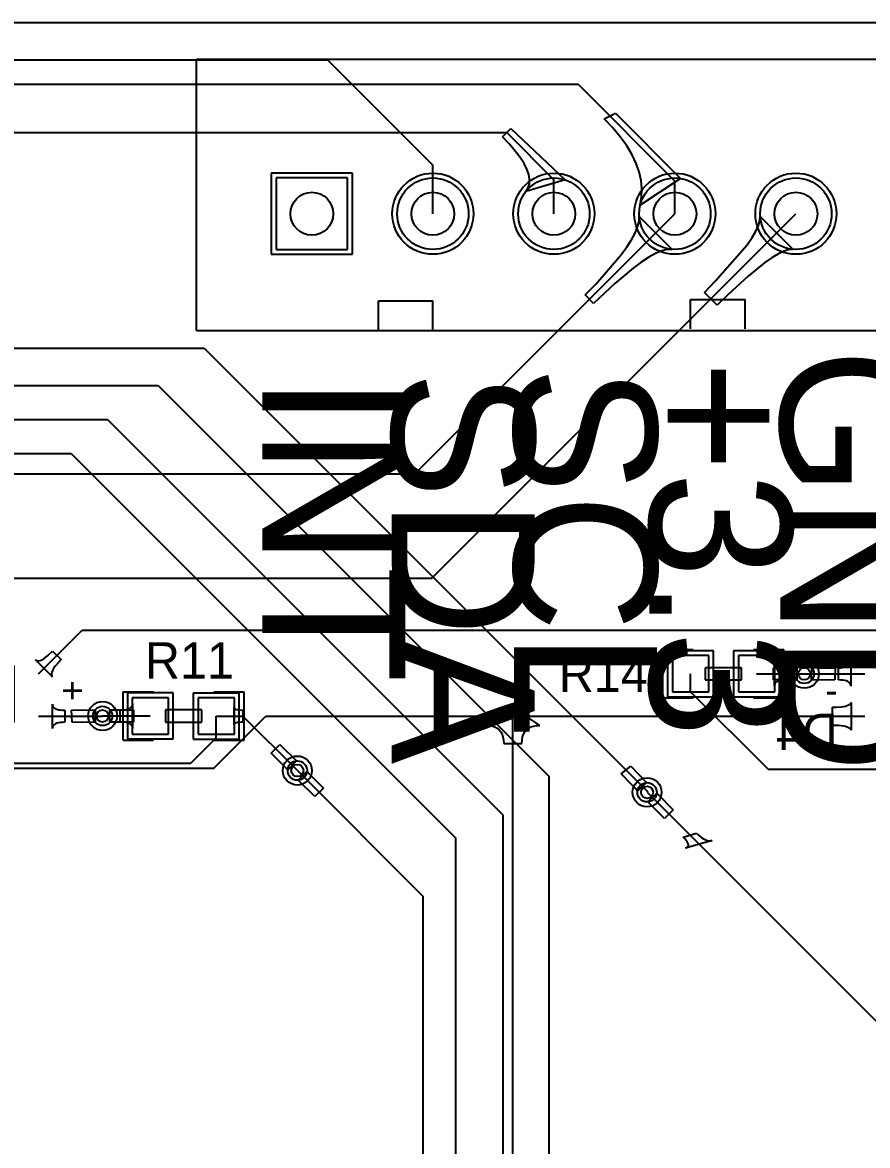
# Model space of a CAD drawing. Extents: x 44 to 130, y 28 to 128.
# Drawn here: x 98.92 to 116.66, y 104.74 to 128.31 of the extents above; entities that cross this region are included whole.
import ezdxf

# ---------------------------------------------------------------- set-up
doc = ezdxf.new("R2010")
doc.units = 0
doc.layers.get('0').update_dxf_attribs({"linetype": 'CONTINUOUS'})
for name, color, linetype in [('BOTTOMLAYER', 5, 'CONTINUOUS'), ('BOTTOMOVERLAY', 54, 'CONTINUOUS'), ('BOTTOMSOLDER', 6, 'CONTINUOUS'), ('KEEPOUTLAYER', 6, 'CONTINUOUS'), ('MULTILAYER', 9, 'CONTINUOUS'), ('TOPLAYER', 1, 'CONTINUOUS'), ('TOPOVERLAY', 2, 'CONTINUOUS'), ('TOPPASTE', 8, 'CONTINUOUS'), ('TOPSOLDER', 216, 'CONTINUOUS')]:
    doc.layers.add(name, color=color, linetype=linetype)

# ---------------------------------------------------------------- blocks, each defined once
blk = doc.blocks.new('LED_B_13')
at = {"layer": 'BOTTOMOVERLAY'}
for p, q in [((0.0254, 0.2794), (-0.5715, -0.3175)), ((0.0254, 0.2794), (0.6223, -0.3175)), ((-0.5715, -0.3175), (0.6223, -0.3175))]:
    blk.add_line(p, q, dxfattribs=at)
at = {"layer": 'BOTTOMOVERLAY', "text_generation_flag": 2}
for s, rotation, p in [('-', 90, (0.254, 1.651)), ('+', 180, (-0.127, -1.27))]:
    blk.add_text(s, height=0.5588, rotation=rotation, dxfattribs=at).set_placement(p)
blk = doc.blocks.new('LED_B_14')
at = {"layer": 'BOTTOMOVERLAY'}
for p, q in [((0.0254, 0.2794), (-0.5715, -0.3175)), ((0.0254, 0.2794), (0.6223, -0.3175)), ((-0.5715, -0.3175), (0.6223, -0.3175))]:
    blk.add_line(p, q, dxfattribs=at)
at = {"layer": 'BOTTOMOVERLAY', "text_generation_flag": 2}
for s, rotation, p in [('-', 90, (0.254, 1.651)), ('+', 180, (-0.127, -1.27))]:
    blk.add_text(s, height=0.5588, rotation=rotation, dxfattribs=at).set_placement(p)
blk = doc.blocks.new('XH_5P_2_54_27')
at = {"layer": 'BOTTOMLAYER'}
for p, q in [((-5.829998, 0.749999), (-5.829998, -0.749999)), ((-4.330001, 0.749999), (-5.829998, 0.749999)), ((-4.330001, -0.749999), (-4.330001, 0.749999)), ((-5.829998, -0.749999), (-4.330001, -0.749999))]:
    blk.add_line(p, q, dxfattribs=at)
for centre, radius in [((-2.54, 0), 0.75), ((0, 0), 0.75), ((2.54, 0), 0.75), ((5.08, 0), 0.75), ((-5.08, 0), 0.45), ((-2.54, 0), 0.45), ((0, 0), 0.45), ((2.54, 0), 0.45), ((5.08, 0), 0.45)]:
    blk.add_circle(centre, radius, dxfattribs=at)
at = {"layer": 'BOTTOMSOLDER'}
for p, q in [((-5.931598, 0.851598), (-5.931598, -0.851598)), ((-4.228401, 0.851598), (-5.931598, 0.851598)), ((-4.228401, -0.851598), (-4.228401, 0.851598)), ((-5.931598, -0.851598), (-4.228401, -0.851598))]:
    blk.add_line(p, q, dxfattribs=at)
for centre, radius in [((-2.54, 0), 0.8516), ((0, 0), 0.8516), ((2.54, 0), 0.8516), ((5.08, 0), 0.8516), ((-5.08, 0), 0.45), ((-2.54, 0), 0.45), ((0, 0), 0.45), ((2.54, 0), 0.45), ((5.08, 0), 0.45)]:
    blk.add_circle(centre, radius, dxfattribs=at)
at = {"layer": 'MULTILAYER'}
for p, q in [((-5.829998, 0.749999), (-5.829998, -0.749999)), ((-4.330001, 0.749999), (-5.829998, 0.749999)), ((-4.330001, -0.749999), (-4.330001, 0.749999)), ((-5.829998, -0.749999), (-4.330001, -0.749999))]:
    blk.add_line(p, q, dxfattribs=at)
for centre, radius in [((-2.54, 0), 0.75), ((0, 0), 0.75), ((2.54, 0), 0.75), ((5.08, 0), 0.75), ((-5.08, 0), 0.45), ((-2.54, 0), 0.45), ((0, 0), 0.45), ((2.54, 0), 0.45), ((5.08, 0), 0.45)]:
    blk.add_circle(centre, radius, dxfattribs=at)
at = {"layer": 'TOPLAYER'}
for p, q in [((-5.829998, 0.749999), (-5.829998, -0.749999)), ((-4.330001, 0.749999), (-5.829998, 0.749999)), ((-4.330001, -0.749999), (-4.330001, 0.749999)), ((-5.829998, -0.749999), (-4.330001, -0.749999))]:
    blk.add_line(p, q, dxfattribs=at)
for centre, radius in [((-2.54, 0), 0.75), ((0, 0), 0.75), ((2.54, 0), 0.75), ((5.08, 0), 0.75), ((-5.08, 0), 0.45), ((-2.54, 0), 0.45), ((0, 0), 0.45), ((2.54, 0), 0.45), ((5.08, 0), 0.45)]:
    blk.add_circle(centre, radius, dxfattribs=at)
at = {"layer": 'TOPOVERLAY'}
for p, q in [((-7.5, 3.2396), (7.5, 3.2396)), ((-7.5, -2.45), (-7.5, 3.2396)), ((7.5, -2.45), (7.5, 3.2396)), ((-3.683, -2.4384), (-3.683, -1.8288)), ((-3.683, -1.8288), (-2.54, -1.8288)), ((-2.54, -2.4384), (-2.54, -1.8288)), ((2.8702, -1.8034), (4.0132, -1.8034)), ((2.8702, -2.413), (2.8702, -1.8034)), ((4.0132, -2.413), (4.0132, -1.8034)), ((-7.5, -2.45), (7.5, -2.45))]:
    blk.add_line(p, q, dxfattribs=at)
at = {"layer": 'TOPSOLDER'}
for p, q in [((-5.931598, 0.851598), (-5.931598, -0.851598)), ((-4.228401, 0.851598), (-5.931598, 0.851598)), ((-4.228401, -0.851598), (-4.228401, 0.851598)), ((-5.931598, -0.851598), (-4.228401, -0.851598))]:
    blk.add_line(p, q, dxfattribs=at)
for centre, radius in [((-2.54, 0), 0.8516), ((0, 0), 0.8516), ((2.54, 0), 0.8516), ((5.08, 0), 0.8516), ((-5.08, 0), 0.45), ((-2.54, 0), 0.45), ((0, 0), 0.45), ((2.54, 0), 0.45), ((5.08, 0), 0.45)]:
    blk.add_circle(centre, radius, dxfattribs=at)
blk = doc.blocks.new('0603__35')
at = {"layer": 'TOPLAYER'}
for p, q in [((-1.0668, 0.381), (-1.0668, -0.381)), ((-0.3048, 0.381), (-1.0668, 0.381)), ((-0.3048, -0.381), (-0.3048, 0.381)), ((0.3175, 0.379374), (0.3175, -0.382626)), ((1.0795, 0.379374), (0.3175, 0.379374)), ((1.0795, -0.382626), (1.0795, 0.379374)), ((-1.0668, -0.381), (-0.3048, -0.381)), ((0.3175, -0.382626), (1.0795, -0.382626))]:
    blk.add_line(p, q, dxfattribs=at)
for centre in [(-0.6858, 0), (0.6985, -0.001626)]:
    blk.add_circle(centre, 0, dxfattribs=at)
at = {"layer": 'TOPOVERLAY'}
for p, q in [((-0.635, 0.506374), (-1.27, 0.506374)), ((-1.27, 0.506374), (-1.27, -0.509626)), ((1.27, 0.506374), (0.635, 0.506374)), ((1.27, 0.506374), (1.27, -0.509626)), ((-0.380078, 0.125377), (-0.380078, -0.128623)), ((0.381922, 0.125377), (-0.380078, 0.125377)), ((0.381922, -0.128623), (0.381922, 0.125377)), ((-0.380078, -0.128623), (0.381922, -0.128623)), ((-0.635, -0.509626), (-1.27, -0.509626)), ((1.27, -0.509626), (0.635, -0.509626))]:
    blk.add_line(p, q, dxfattribs=at)
at = {"layer": 'TOPPASTE'}
for p, q in [((-1.0668, 0.381), (-1.0668, -0.381)), ((-0.3048, 0.381), (-1.0668, 0.381)), ((-0.3048, -0.381), (-0.3048, 0.381)), ((0.3175, 0.379374), (0.3175, -0.382626)), ((1.0795, 0.379374), (0.3175, 0.379374)), ((1.0795, -0.382626), (1.0795, 0.379374)), ((-1.0668, -0.381), (-0.3048, -0.381)), ((0.3175, -0.382626), (1.0795, -0.382626))]:
    blk.add_line(p, q, dxfattribs=at)
for centre in [(-0.6858, 0), (0.6985, -0.001626)]:
    blk.add_circle(centre, 0, dxfattribs=at)
at = {"layer": 'TOPSOLDER'}
for p, q in [((-1.1684, 0.4826), (-1.1684, -0.4826)), ((-0.2032, 0.4826), (-1.1684, 0.4826)), ((-0.2032, -0.4826), (-0.2032, 0.4826)), ((0.2159, 0.480974), (0.2159, -0.484226)), ((1.1811, 0.480974), (0.2159, 0.480974)), ((1.1811, -0.484226), (1.1811, 0.480974)), ((-1.1684, -0.4826), (-0.2032, -0.4826)), ((0.2159, -0.484226), (1.1811, -0.484226))]:
    blk.add_line(p, q, dxfattribs=at)
for centre in [(-0.6858, 0), (0.6985, -0.001626)]:
    blk.add_circle(centre, 0, dxfattribs=at)
blk = doc.blocks.new('0603__38')
at = {"layer": 'TOPLAYER'}
for p, q in [((-1.0668, 0.381), (-1.0668, -0.381)), ((-0.3048, 0.381), (-1.0668, 0.381)), ((-0.3048, -0.381), (-0.3048, 0.381)), ((0.3175, 0.379374), (0.3175, -0.382626)), ((1.0795, 0.379374), (0.3175, 0.379374)), ((1.0795, -0.382626), (1.0795, 0.379374)), ((-1.0668, -0.381), (-0.3048, -0.381)), ((0.3175, -0.382626), (1.0795, -0.382626))]:
    blk.add_line(p, q, dxfattribs=at)
for centre in [(-0.6858, 0), (0.6985, -0.001626)]:
    blk.add_circle(centre, 0, dxfattribs=at)
at = {"layer": 'TOPOVERLAY'}
for p, q in [((-1.27, 0.506374), (-0.635, 0.506374)), ((-1.27, -0.509626), (-1.27, 0.506374)), ((0.635, 0.506374), (1.27, 0.506374)), ((1.27, -0.509626), (1.27, 0.506374)), ((-0.379651, 0.125296), (-0.379651, -0.128704)), ((0.382349, 0.125296), (-0.379651, 0.125296)), ((0.382349, -0.128704), (0.382349, 0.125296)), ((-0.379651, -0.128704), (0.382349, -0.128704)), ((-1.27, -0.509626), (-0.635, -0.509626)), ((0.635, -0.509626), (1.27, -0.509626))]:
    blk.add_line(p, q, dxfattribs=at)
at = {"layer": 'TOPPASTE'}
for p, q in [((-1.0668, 0.381), (-1.0668, -0.381)), ((-0.3048, 0.381), (-1.0668, 0.381)), ((-0.3048, -0.381), (-0.3048, 0.381)), ((0.3175, 0.379374), (0.3175, -0.382626)), ((1.0795, 0.379374), (0.3175, 0.379374)), ((1.0795, -0.382626), (1.0795, 0.379374)), ((-1.0668, -0.381), (-0.3048, -0.381)), ((0.3175, -0.382626), (1.0795, -0.382626))]:
    blk.add_line(p, q, dxfattribs=at)
for centre in [(-0.6858, 0), (0.6985, -0.001626)]:
    blk.add_circle(centre, 0, dxfattribs=at)
at = {"layer": 'TOPSOLDER'}
for p, q in [((-1.1684, 0.4826), (-1.1684, -0.4826)), ((-0.2032, 0.4826), (-1.1684, 0.4826)), ((-0.2032, -0.4826), (-0.2032, 0.4826)), ((0.2159, 0.480974), (0.2159, -0.484226)), ((1.1811, 0.480974), (0.2159, 0.480974)), ((1.1811, -0.484226), (1.1811, 0.480974)), ((-1.1684, -0.4826), (-0.2032, -0.4826)), ((0.2159, -0.484226), (1.1811, -0.484226))]:
    blk.add_line(p, q, dxfattribs=at)
for centre in [(-0.6858, 0), (0.6985, -0.001626)]:
    blk.add_circle(centre, 0, dxfattribs=at)

msp = doc.modelspace()

# ---------------------------------------------------------------- linework, layer by layer
at = {"layer": 'BOTTOMLAYER'}
for p, q in [((84.168201, 127.015799), (110.584201, 127.015799)), ((110.584201, 127.015799), (112.616201, 124.983799)), ((111.130469, 126.289925), (111.37155, 126.408053)), ((111.37155, 126.408053), (112.735655, 125.038424)), ((108.995799, 125.909997), (109.175403, 126.0896)), ((109.175403, 126.0896), (110.311268, 125.01021)), ((111.312168, 126.097693), (111.130469, 126.289925)), ((111.470331, 125.90793), (111.312168, 126.097693)), ((84.904801, 125.999799), (109.085601, 125.999799)), ((109.141679, 125.757625), (108.995799, 125.909997)), ((109.085601, 125.999799), (110.076201, 125.009199)), ((111.604956, 125.720635), (111.470331, 125.90793)), ((109.266134, 125.613698), (109.141679, 125.757625)), ((109.369161, 125.478217), (109.266134, 125.613698)), ((111.716043, 125.535809), (111.604956, 125.720635)), ((109.450762, 125.351184), (109.369161, 125.478217)), ((111.803594, 125.353455), (111.716043, 125.535809)), ((109.510937, 125.232597), (109.450762, 125.351184)), ((109.549684, 125.122452), (109.510937, 125.232597)), ((111.86761, 125.173567), (111.803594, 125.353455)), ((111.908087, 124.996151), (111.86761, 125.173567)), ((110.311268, 125.01021), (109.490406, 124.766339)), ((109.537365, 124.842699), (109.562897, 124.927505)), ((109.567005, 125.020756), (109.549684, 125.122452)), ((109.562897, 124.927505), (109.567005, 125.020756)), ((110.076201, 124.297999), (110.076201, 125.009199)), ((112.735655, 125.038424), (111.888298, 124.478715)), ((111.925029, 124.821203), (111.908087, 124.996151)), ((112.616201, 124.297999), (112.616201, 124.983799)), ((109.490406, 124.766339), (109.537365, 124.842699)), ((111.918432, 124.648725), (111.925029, 124.821203)), ((111.888298, 124.478715), (111.918432, 124.648725)), ((107.155201, 118.836999), (112.616201, 124.297999)), ((107.510801, 116.652599), (115.156201, 124.297999)), ((111.863561, 124.138802), (111.868392, 124.240707)), ((111.868392, 124.240707), (112.558909, 123.55019)), ((114.40206, 124.154362), (114.408392, 124.240707)), ((114.408392, 124.240707), (115.098909, 123.55019)), ((111.78129, 123.893042), (111.834529, 124.022914)), ((111.834529, 124.022914), (111.863561, 124.138802)), ((114.315443, 123.932991), (114.371077, 124.051792)), ((114.371077, 124.051792), (114.40206, 124.154362)), ((111.602208, 123.591338), (111.703851, 123.749181)), ((111.703851, 123.749181), (111.78129, 123.893042)), ((114.130219, 123.646702), (114.235156, 123.797962)), ((114.235156, 123.797962), (114.315443, 123.932991)), ((111.476358, 123.419507), (111.602208, 123.591338)), ((112.341116, 123.516326), (112.211244, 123.463088)), ((112.457004, 123.545359), (112.341116, 123.516326)), ((112.558909, 123.55019), (112.457004, 123.545359)), ((113.463962, 122.879378), (114.130219, 123.646702)), ((114.909994, 123.512875), (114.791193, 123.457241)), ((115.012564, 123.543858), (114.909994, 123.512875)), ((115.098909, 123.55019), (115.012564, 123.543858)), ((110.953596, 122.820107), (111.476358, 123.419507)), ((111.90954, 123.284005), (111.737709, 123.158156)), ((112.067383, 123.385649), (111.90954, 123.284005)), ((112.211244, 123.463088), (112.067383, 123.385649)), ((114.504904, 123.272017), (114.153701, 122.988189)), ((114.656164, 123.376954), (114.504904, 123.272017)), ((114.791193, 123.457241), (114.656164, 123.376954)), ((111.737709, 123.158156), (111.352096, 122.833851)), ((110.730934, 122.592338), (110.953596, 122.820107)), ((111.352096, 122.833851), (110.91054, 122.412732)), ((113.235768, 122.646973), (113.463962, 122.879378)), ((114.153701, 122.988189), (113.73758, 122.605759)), ((110.91054, 122.412732), (110.730934, 122.592338)), ((113.505176, 122.377566), (113.235768, 122.646973)), ((113.73758, 122.605759), (113.505176, 122.377566)), ((96.893601, 118.836999), (107.155201, 118.836999)), ((96.042701, 116.652599), (107.510801, 116.652599)), ((99.255501, 114.6413), (100.1746, 115.560399)), ((100.1746, 115.560399), (117.336402, 115.560399)), ((99.408552, 114.989846), (99.453606, 115.026072)), ((99.453606, 115.026072), (99.554673, 115.120077)), ((99.554673, 115.120077), (99.734279, 114.940471)), ((99.551625, 114.581262), (99.195463, 114.937423)), ((99.195463, 114.937423), (99.214945, 114.923359)), ((99.214945, 114.923359), (99.238079, 114.916481)), ((99.238079, 114.916481), (99.264869, 114.916786)), ((99.264869, 114.916786), (99.295311, 114.924274)), ((99.295311, 114.924274), (99.329405, 114.938947)), ((99.329405, 114.938947), (99.367152, 114.960804)), ((99.367152, 114.960804), (99.408552, 114.989846)), ((99.604048, 114.79435), (99.575005, 114.752951)), ((99.683684, 114.888112), (99.604048, 114.79435)), ((99.734279, 114.940471), (99.683684, 114.888112)), ((115.486023, 114.511397), (115.487201, 114.775978)), ((115.487201, 114.775978), (115.493315, 114.774518)), ((115.493315, 114.774518), (115.509045, 114.773215)), ((115.509045, 114.773215), (115.613937, 114.77022)), ((115.613937, 114.77022), (115.981091, 114.7683)), ((115.981091, 114.7683), (115.976169, 114.5143)), ((116.05133, 114.7683), (116.100169, 114.76957)), ((116.05133, 114.5143), (116.05133, 114.7683)), ((116.100169, 114.76957), (116.143867, 114.77338)), ((116.143867, 114.77338), (116.182424, 114.77973)), ((116.182424, 114.77973), (116.215841, 114.78862)), ((116.215841, 114.78862), (116.244116, 114.80005)), ((116.244116, 114.80005), (116.26725, 114.81402)), ((116.26725, 114.81402), (116.285244, 114.83053)), ((116.285244, 114.83053), (116.298096, 114.84958)), ((116.298096, 114.84958), (116.305808, 114.87117)), ((116.305808, 114.87117), (116.308378, 114.8953)), ((116.308378, 114.8953), (116.308378, 114.3873)), ((99.530987, 114.650667), (99.530682, 114.623878)), ((99.530682, 114.623878), (99.537561, 114.600744)), ((99.538475, 114.681109), (99.530987, 114.650667)), ((99.537561, 114.600744), (99.551625, 114.581262)), ((99.553149, 114.715204), (99.538475, 114.681109)), ((99.575005, 114.752951), (99.553149, 114.715204)), ((115.335449, 114.6413), (116.604501, 114.6413)), ((115.976169, 114.5143), (115.486023, 114.511397)), ((116.100169, 114.51303), (116.05133, 114.5143)), ((116.143867, 114.50922), (116.100169, 114.51303)), ((116.182424, 114.50287), (116.143867, 114.50922)), ((116.215841, 114.49398), (116.182424, 114.50287)), ((116.244116, 114.48255), (116.215841, 114.49398)), ((116.26725, 114.46858), (116.244116, 114.48255)), ((116.285244, 114.45207), (116.26725, 114.46858)), ((116.298096, 114.43302), (116.285244, 114.45207)), ((116.305808, 114.41143), (116.298096, 114.43302)), ((116.308378, 114.3873), (116.305808, 114.41143)), ((99.551625, 113.4983), (99.551625, 114.0063)), ((99.551625, 114.0063), (99.554195, 113.98217)), ((99.554195, 113.98217), (99.561907, 113.96058)), ((99.561907, 113.96058), (99.574759, 113.94153)), ((99.574759, 113.94153), (99.592752, 113.92502)), ((99.592752, 113.92502), (99.615887, 113.91105)), ((99.615887, 113.91105), (99.644162, 113.89962)), ((99.644162, 113.89962), (99.677578, 113.89073)), ((99.677578, 113.89073), (99.716135, 113.88438)), ((99.716135, 113.88438), (99.759833, 113.88057)), ((99.759833, 113.88057), (99.808673, 113.8793)), ((99.808673, 113.8793), (99.808673, 113.6253)), ((99.952459, 113.8793), (100.448191, 113.889508)), ((99.962602, 113.6253), (99.952459, 113.8793)), ((100.448191, 113.889508), (100.450614, 113.624916)), ((109.212601, 113.9428), (108.641101, 113.5618)), ((109.784101, 113.5618), (109.212601, 113.9428)), ((109.212601, 113.9428), (109.212601, 113.9428)), ((109.212601, 113.9428), (109.212601, 113.9428)), ((109.212601, 113.9428), (109.212601, 113.9428)), ((109.212601, 113.9428), (109.212601, 113.9428)), ((109.212601, 113.9428), (109.212601, 113.9428)), ((109.212601, 113.9428), (109.212601, 113.9428)), ((109.212601, 113.9428), (109.212601, 113.9428)), ((109.212601, 113.9428), (109.212601, 113.9428)), ((109.212601, 113.9428), (109.212601, 113.9428)), ((109.212601, 113.9428), (109.212601, 113.9428)), ((115.92433, 113.9428), (115.990878, 113.943801)), ((115.92433, 113.5618), (115.92433, 113.9428)), ((115.990878, 113.943801), (116.105577, 113.951812)), ((116.105577, 113.951812), (116.15373, 113.95882)), ((116.15373, 113.95882), (116.195749, 113.967831)), ((116.195749, 113.967831), (116.23164, 113.978845)), ((116.23164, 113.978845), (116.261396, 113.991862)), ((116.261396, 113.991862), (116.28502, 114.006881)), ((116.28502, 114.006881), (116.302513, 114.023902)), ((116.302513, 114.023902), (116.313875, 114.042927)), ((116.313875, 114.042927), (116.313875, 113.461673)), ((99.255501, 113.7523), (100.597302, 113.7523)), ((99.615887, 113.59355), (99.592752, 113.57958)), ((99.644162, 113.60498), (99.615887, 113.59355)), ((99.677578, 113.61387), (99.644162, 113.60498)), ((99.716135, 113.62022), (99.677578, 113.61387)), ((99.759833, 113.62403), (99.716135, 113.62022)), ((99.808673, 113.6253), (99.759833, 113.62403)), ((100.450614, 113.624916), (99.962602, 113.6253)), ((102.938801, 112.664799), (104.026302, 113.7523)), ((104.026302, 113.7523), (109.212601, 113.7523)), ((109.212601, 99.659999), (109.212601, 113.7523)), ((109.212601, 113.7523), (116.604501, 113.7523)), ((99.554195, 113.52243), (99.551625, 113.4983)), ((99.561907, 113.54402), (99.554195, 113.52243)), ((99.574759, 113.56307), (99.561907, 113.54402)), ((99.592752, 113.57958), (99.574759, 113.56307)), ((108.641101, 113.5618), (108.713491, 113.55799)), ((108.713491, 113.55799), (108.778261, 113.54656)), ((108.778261, 113.54656), (108.835411, 113.52751)), ((108.835411, 113.52751), (108.884941, 113.50084)), ((108.884941, 113.50084), (108.926851, 113.46655)), ((108.926851, 113.46655), (108.961141, 113.42464)), ((108.961141, 113.42464), (108.987811, 113.37511)), ((108.987811, 113.37511), (109.006861, 113.31796)), ((109.418341, 113.31796), (109.437391, 113.37511)), ((109.437391, 113.37511), (109.464061, 113.42464)), ((109.464061, 113.42464), (109.498351, 113.46655)), ((109.498351, 113.46655), (109.540261, 113.50084)), ((109.540261, 113.50084), (109.589791, 113.52751)), ((109.589791, 113.52751), (109.646941, 113.54656)), ((109.646941, 113.54656), (109.711711, 113.55799)), ((109.711711, 113.55799), (109.784101, 113.5618)), ((116.051294, 113.557794), (115.92433, 113.5618)), ((116.105577, 113.552788), (116.051294, 113.557794)), ((116.15373, 113.54578), (116.105577, 113.552788)), ((116.195749, 113.536768), (116.15373, 113.54578)), ((116.23164, 113.525755), (116.195749, 113.536768)), ((116.261396, 113.512737), (116.23164, 113.525755)), ((116.28502, 113.497718), (116.261396, 113.512737)), ((116.302513, 113.480698), (116.28502, 113.497718)), ((116.313875, 113.461673), (116.302513, 113.480698)), ((109.006861, 113.31796), (109.018291, 113.25319)), ((109.018291, 113.25319), (109.022101, 113.1808)), ((109.022101, 113.1808), (109.403101, 113.1808)), ((109.403101, 113.1808), (109.406911, 113.25319)), ((109.406911, 113.25319), (109.418341, 113.31796)), ((98.595401, 112.664799), (102.938801, 112.664799)), ((104.691401, 112.613999), (107.333001, 109.972399)), ((104.70692, 112.411391), (104.894009, 112.598479)), ((104.894009, 112.598479), (104.897354, 112.593712)), ((104.897354, 112.593712), (104.907606, 112.582188)), ((104.907606, 112.582188), (105.23821, 112.246796)), ((105.058604, 112.06719), (104.70692, 112.411391)), ((105.23821, 112.246796), (105.058604, 112.06719)), ((112.032001, 112.156799), (117.430001, 106.758798)), ((112.04752, 111.954191), (112.234609, 112.141279)), ((112.399204, 111.60999), (112.04752, 111.954191)), ((112.234609, 112.141279), (112.237954, 112.136512)), ((112.237954, 112.136512), (112.248206, 112.124988)), ((112.248206, 112.124988), (112.57881, 111.789596)), ((112.57881, 111.789596), (112.399204, 111.60999)), ((112.790491, 111.218706), (113.06936, 111.299046)), ((113.06936, 111.299046), (113.10761, 111.262566)), ((113.10761, 111.262566), (113.144744, 111.230745)), ((112.825644, 111.181739), (112.790491, 111.218706)), ((112.85412, 111.147824), (112.825644, 111.181739)), ((113.401673, 111.143842), (112.841453, 110.986486)), ((112.875913, 111.116966), (112.85412, 111.147824)), ((112.866416, 110.995963), (112.884697, 111.008495)), ((112.891032, 111.089163), (112.875913, 111.116966)), ((112.884697, 111.008495), (112.896299, 111.024081)), ((112.899467, 111.064413), (112.891032, 111.089163)), ((112.896299, 111.024081), (112.901222, 111.042719)), ((112.901222, 111.042719), (112.899467, 111.064413)), ((113.144744, 111.230745), (113.180764, 111.20358)), ((113.180764, 111.20358), (113.215669, 111.181073)), ((113.215669, 111.181073), (113.249459, 111.163224)), ((113.249459, 111.163224), (113.282133, 111.150032)), ((113.282133, 111.150032), (113.31369, 111.1415)), ((113.31369, 111.1415), (113.344134, 111.137621)), ((113.344134, 111.137621), (113.373461, 111.138404)), ((113.373461, 111.138404), (113.401673, 111.143842)), ((112.841453, 110.986486), (112.866416, 110.995963)), ((107.333001, 43.475199), (107.333001, 109.972399))]:
    msp.add_line(p, q, dxfattribs=at)
for centre, radius in [((115.332375, 114.644373), 0.2032), ((115.332375, 114.644373), 0.127), ((100.603627, 113.758624), 0.2032), ((100.603627, 113.758624), 0.127), ((104.691401, 112.613999), 0.2032), ((104.691401, 112.613999), 0.127), ((112.032001, 112.156799), 0.2032), ((112.032001, 112.156799), 0.127)]:
    msp.add_circle(centre, radius, dxfattribs=at)
at = {"layer": 'BOTTOMSOLDER'}
for centre, radius in [((115.332375, 114.644373), 0.3048), ((115.332375, 114.644373), 0.127), ((100.603627, 113.758624), 0.3048), ((100.603627, 113.758624), 0.127), ((104.691401, 112.613999), 0.3048), ((104.691401, 112.613999), 0.127), ((112.032001, 112.156799), 0.3048), ((112.032001, 112.156799), 0.127)]:
    msp.add_circle(centre, radius, dxfattribs=at)
at = {"layer": 'KEEPOUTLAYER'}
msp.add_line((57.394399, 128.311199), (118.830801, 128.311199), dxfattribs=at)
at = {"layer": 'MULTILAYER'}
for centre, radius in [((115.332375, 114.644373), 0.2032), ((115.332375, 114.644373), 0.127), ((100.603627, 113.758624), 0.2032), ((100.603627, 113.758624), 0.127), ((104.691401, 112.613999), 0.2032), ((104.691401, 112.613999), 0.127), ((112.032001, 112.156799), 0.2032), ((112.032001, 112.156799), 0.127)]:
    msp.add_circle(centre, radius, dxfattribs=at)
at = {"layer": 'TOPLAYER'}
for p, q in [((85.235001, 127.523799), (105.326401, 127.523799)), ((105.326401, 127.523799), (107.536201, 125.313999)), ((107.536201, 124.297999), (107.536201, 125.313999)), ((92.601001, 121.478599), (102.735601, 121.478599)), ((102.735601, 121.478599), (112.044701, 112.169499)), ((92.220001, 120.691199), (101.770401, 120.691199)), ((101.770401, 120.691199), (109.974601, 112.486999)), ((91.813601, 119.979999), (100.703601, 119.979999)), ((100.703601, 119.979999), (109.009401, 111.674199)), ((91.127801, 119.268799), (99.941601, 119.268799)), ((99.941601, 119.268799), (108.018801, 111.191599)), ((114.686072, 114.771373), (115.178134, 114.776661)), ((114.686072, 114.517373), (114.686072, 114.771373)), ((114.705354, 114.390373), (114.705354, 114.898373)), ((114.705354, 114.898373), (114.707924, 114.874243)), ((114.707924, 114.874243), (114.715635, 114.852653)), ((114.715635, 114.852653), (114.728488, 114.833603)), ((114.728488, 114.833603), (114.746481, 114.817093)), ((114.746481, 114.817093), (114.769616, 114.803123)), ((114.769616, 114.803123), (114.797891, 114.791693)), ((114.797891, 114.791693), (114.831307, 114.782803)), ((114.831307, 114.782803), (114.869864, 114.776453)), ((114.869864, 114.776453), (114.913562, 114.772643)), ((114.913562, 114.772643), (114.962402, 114.771373)), ((114.962402, 114.771373), (114.962402, 114.517373)), ((115.178134, 114.776661), (115.178134, 114.512085)), ((112.946401, 114.264999), (112.946401, 114.645999)), ((114.330701, 114.644373), (115.332375, 114.644373)), ((115.157001, 114.51399), (114.686072, 114.517373)), ((114.707924, 114.414503), (114.705354, 114.390373)), ((114.715635, 114.436093), (114.707924, 114.414503)), ((114.728488, 114.455143), (114.715635, 114.436093)), ((114.746481, 114.471653), (114.728488, 114.455143)), ((114.769616, 114.485623), (114.746481, 114.471653)), ((114.797891, 114.497053), (114.769616, 114.485623)), ((114.831307, 114.505943), (114.797891, 114.497053)), ((114.869864, 114.512293), (114.831307, 114.505943)), ((114.913562, 114.516103), (114.869864, 114.512293)), ((114.962402, 114.517373), (114.913562, 114.516103)), ((115.172399, 114.513091), (115.157001, 114.51399)), ((115.178134, 114.512085), (115.172399, 114.513091)), ((112.946401, 114.264999), (114.572001, 112.639399)), ((100.757868, 113.626336), (100.757868, 113.890913)), ((100.757868, 113.890913), (100.763603, 113.889907)), ((100.763603, 113.889907), (100.779001, 113.889008)), ((100.779001, 113.889008), (101.24993, 113.885624)), ((100.9736, 113.885624), (101.02244, 113.886894)), ((100.9736, 113.631624), (100.9736, 113.885624)), ((101.02244, 113.886894), (101.066138, 113.890704)), ((101.066138, 113.890704), (101.104695, 113.897054)), ((101.104695, 113.897054), (101.138111, 113.905944)), ((101.138111, 113.905944), (101.166386, 113.917374)), ((101.166386, 113.917374), (101.189521, 113.931344)), ((101.189521, 113.931344), (101.207514, 113.947854)), ((101.207514, 113.947854), (101.220367, 113.966904)), ((101.220367, 113.966904), (101.228078, 113.988494)), ((101.228078, 113.988494), (101.230648, 114.012624)), ((101.230648, 114.012624), (101.230648, 113.504624)), ((101.24993, 113.885624), (101.24993, 113.631624)), ((103.364254, 113.575899), (103.364254, 113.938098)), ((103.364254, 113.938098), (103.366095, 113.927819)), ((103.366095, 113.927819), (103.37162, 113.918622)), ((103.37162, 113.918622), (103.380827, 113.910509)), ((103.380827, 113.910509), (103.393718, 113.903476)), ((103.393718, 113.903476), (103.410291, 113.897524)), ((103.410291, 113.897524), (103.430548, 113.892655)), ((103.430548, 113.892655), (103.454487, 113.888868)), ((103.454487, 113.888868), (103.482107, 113.886163)), ((103.482107, 113.886163), (103.548401, 113.883999)), ((103.548401, 113.883999), (103.548401, 113.629999)), ((100.603627, 113.758624), (101.605301, 113.758624)), ((101.24993, 113.631624), (100.757868, 113.626336)), ((101.02244, 113.630354), (100.9736, 113.631624)), ((101.066138, 113.626544), (101.02244, 113.630354)), ((101.104695, 113.620194), (101.066138, 113.626544)), ((101.138111, 113.611304), (101.104695, 113.620194)), ((101.166386, 113.599874), (101.138111, 113.611304)), ((101.189521, 113.585904), (101.166386, 113.599874)), ((102.989601, 113.301424), (102.989601, 113.756999)), ((102.989601, 113.756999), (103.548401, 113.756999)), ((103.37162, 113.595376), (103.366095, 113.586179)), ((103.380827, 113.603489), (103.37162, 113.595376)), ((103.393718, 113.610522), (103.380827, 113.603489)), ((103.410291, 113.616473), (103.393718, 113.610522)), ((103.430548, 113.621342), (103.410291, 113.616473)), ((103.454487, 113.62513), (103.430548, 113.621342)), ((103.513412, 113.629458), (103.454487, 113.62513)), ((103.548401, 113.629999), (103.513412, 113.629458)), ((103.548401, 113.756999), (104.691401, 112.613999)), ((101.207514, 113.569394), (101.189521, 113.585904)), ((101.220367, 113.550344), (101.207514, 113.569394)), ((101.228078, 113.528754), (101.220367, 113.550344)), ((101.230648, 113.504624), (101.228078, 113.528754)), ((103.366095, 113.586179), (103.364254, 113.575899)), ((102.454575, 112.766399), (102.989601, 113.301424)), ((104.144592, 112.981202), (104.324198, 113.160807)), ((104.324198, 113.160807), (104.675882, 112.816607)), ((104.475196, 112.64581), (104.144592, 112.981202)), ((95.496601, 112.766399), (102.454575, 112.766399)), ((104.675882, 112.816607), (104.488793, 112.629518)), ((111.488812, 112.545782), (111.688971, 112.704832)), ((111.688971, 112.704832), (112.021874, 112.359747)), ((104.485448, 112.634286), (104.475196, 112.64581)), ((104.488793, 112.629518), (104.485448, 112.634286)), ((109.974601, 93.614799), (109.974601, 112.486999)), ((111.708293, 112.321937), (111.488812, 112.545782)), ((114.572001, 112.639399), (121.201401, 112.639399)), ((111.800223, 112.221007), (111.708293, 112.321937)), ((111.817023, 112.200118), (111.800223, 112.221007)), ((111.826899, 112.185605), (111.817023, 112.200118)), ((111.829855, 112.177469), (111.826899, 112.185605)), ((112.021874, 112.359747), (111.829855, 112.177469)), ((109.009401, 76.774599), (109.009401, 111.674199)), ((108.018801, 76.164999), (108.018801, 111.191599))]:
    msp.add_line(p, q, dxfattribs=at)
for centre, radius in [((115.332375, 114.644373), 0.2032), ((115.332375, 114.644373), 0.127), ((100.603627, 113.758624), 0.2032), ((100.603627, 113.758624), 0.127), ((104.691401, 112.613999), 0.2032), ((104.691401, 112.613999), 0.127), ((112.032001, 112.156799), 0.2032), ((112.032001, 112.156799), 0.127)]:
    msp.add_circle(centre, radius, dxfattribs=at)
at = {"layer": 'TOPSOLDER'}
for centre, radius in [((115.332375, 114.644373), 0.3048), ((115.332375, 114.644373), 0.127), ((100.603627, 113.758624), 0.3048), ((100.603627, 113.758624), 0.127), ((104.691401, 112.613999), 0.3048), ((104.691401, 112.613999), 0.127), ((112.032001, 112.156799), 0.3048), ((112.032001, 112.156799), 0.127)]:
    msp.add_circle(centre, radius, dxfattribs=at)

# ---------------------------------------------------------------- block references
for name, p, rotation in [('XH_5P_2_54_27', (110.076201, 124.297999), 360), ('0603__38', (113.632201, 114.645999), 360), ('LED_B_13', (98.430001, 114.1968), 90), ('LED_B_14', (117.430001, 114.1968), 90), ('0603__35', (102.303801, 113.756999), 180)]:
    msp.add_blockref(name, p, dxfattribs=dict(rotation=rotation))

# ---------------------------------------------------------------- texts
at = {"layer": 'BOTTOMOVERLAY', "text_generation_flag": 2}
msp.add_text('D4', height=0.762, dxfattribs=at).set_placement((116.033001, 113.045799))
at = {"layer": 'TOPOVERLAY'}
for s, p in [('GND', (114.826001, 121.478599)), ('SCL', (109.238001, 121.097599)), ('+3.3', (112.082801, 121.224599)), ('SDA', (106.672601, 120.995999)), ('INT', (103.954801, 120.919799))]:
    msp.add_text(s, height=2.999999, rotation=270, dxfattribs=at).set_placement(p)
for s, p in [('R11', (101.491001, 114.544399)), ('R14', (110.177801, 114.264999))]:
    msp.add_text(s, height=0.762, dxfattribs=at).set_placement(p)

doc.saveas('drawing.dxf')
